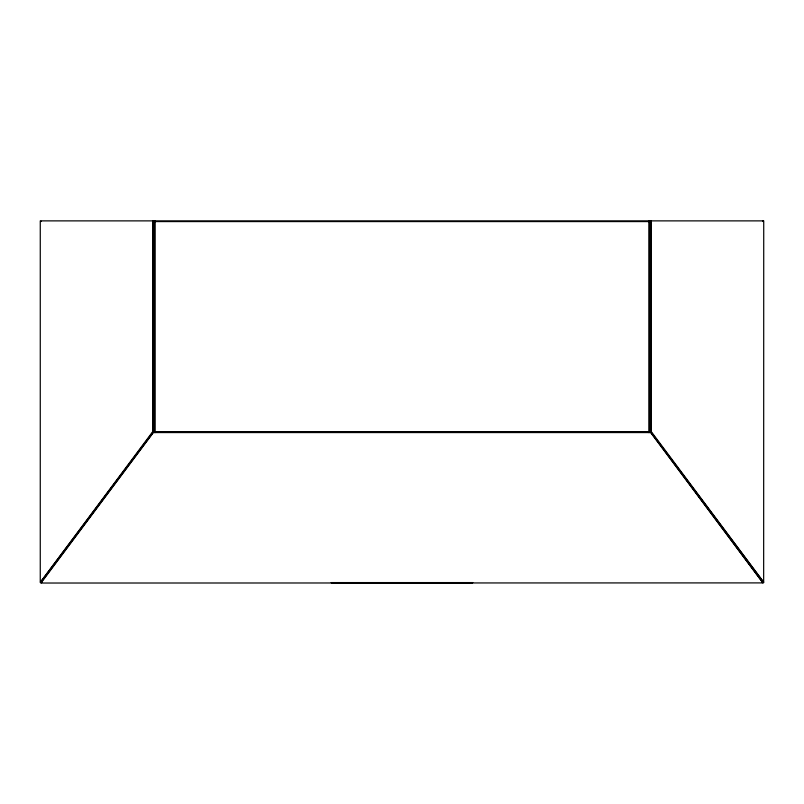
<?xml version="1.0" encoding="UTF-8"?>
<svg xmlns="http://www.w3.org/2000/svg" width="804" height="804" viewBox="0 0 804 804"><rect width="100%" height="100%" fill="white"/><g stroke="black" fill="none" stroke-linecap="round" stroke-linejoin="round"><path stroke-width="1.21" d="M649.562 432.592L649.562 220.929M152.82 220.879L152.69 431.708L40.341 582.337L153.242 431.798L153.232 220.879M40.964 221.19L40.994 221.552M42.099 582.056L40.964 582.317M153.453 220.879L153.614 431.688L650.547 431.688L650.547 220.879M154.438 220.929L154.438 432.592M155.122 432.592L155.122 220.929M648.878 220.929L648.878 432.592M650.768 220.879L650.758 431.798L763.659 582.337L763.73 220.879L40.27 220.879L40.26 582.227M40.994 582.458L153.594 431.848L650.406 431.848L763.056 582.9L41.125 583.031L41.125 582.448M763.006 221.552L763.036 220.929M40.994 583L153.453 432.421L650.547 432.421L763.006 583M154.489 431.959L649.562 431.909M762.614 582.277L762.916 582.207A1.015 0.714 -90 0 0 762.916 581.292L762.986 581.232M153.373 221.582L650.627 221.582M649.511 432.542L154.489 432.542M472.722 582.709L331.278 582.709M472.099 583.071L331.901 583.071M331.409 582.578L472.591 582.578M377.327 583.181L378.212 583.181M379.056 583.181L381.478 583.181M381.699 583.181L382.654 583.181M382.915 583.181L384.181 583.181M385.709 583.181L387.216 583.181M387.508 583.181L388.463 583.181M388.714 583.181L392.784 583.181M394.885 583.181L395.91 583.181M401.307 583.181L402.342 583.181M404.593 583.181L405.447 583.181M407.678 583.181L408.794 583.181M410.874 583.181L414.04 583.181M414.231 583.181L415.598 583.181M415.758 583.181L417.507 583.181M419.145 583.181L420.12 583.181M420.874 583.181L422.371 583.181M422.713 583.181L424.11 583.181M424.331 583.181L426.763 583.181M41.386 582.277L41.084 582.207A1.015 0.714 -90 0 1 41.084 581.292M763.036 582.317L761.901 582.056M763.76 582.277L651.31 431.708L651.31 220.909"/></g></svg>
